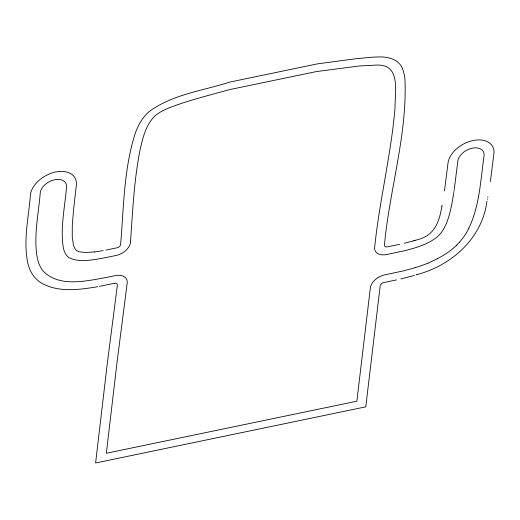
<?xml version="1.0" encoding="UTF-8"?>
<svg xmlns="http://www.w3.org/2000/svg" width="520" height="520" viewBox="0 0 520 520"><rect width="100%" height="100%" fill="white"/><g stroke="black" fill="none" stroke-linecap="round" stroke-linejoin="round"><path stroke-width="0.78" d="M130.507 241.8L130.559 241.007C132.698 210.717 134.082 180.206 139.965 150.345C142.538 138.879 145.294 126.614 153.335 117.598C157.651 112.944 163.514 110.169 169.28 107.763C188.89 100.237 209.365 95.251 229.573 89.609L316.297 71.591L359.119 65.995L377.39 65.013A58.201 38.103 -28.8 0 1 378.463 65.065L379.314 65.124A44.518 29.146 -28.8 0 1 380.718 65.254C400.784 66.93 394.726 94.542 395.031 107.77C391.118 154.921 379.158 201.851 374.556 248.424A14.151 9.263 -28.8 0 0 386.497 254.54L399.23 251.882M130.494 242.028L130.429 242.665A14.138 9.256 -28.8 0 1 116.109 255.476L109.369 256.88C95.94 259.447 79.287 263.159 69.173 257.745A19.838 12.987 -28.8 0 1 68.588 257.355L67.951 256.854A21.105 13.812 -28.8 0 1 67.659 256.594C65.468 254.65 63.83 250.718 63.252 247.397C60.203 227.767 64.896 206.98 66.508 187.245A14.144 9.263 -28.8 0 0 55.653 179.543L51.883 180.511A14.144 9.263 -28.8 0 0 40.268 192.692C38.532 214.435 33.28 236.743 37.401 258.55C38.486 263.341 40.443 268.06 43.752 271.745C60.268 287.579 86.307 280.897 106.366 277.478L115.303 275.62A14.157 9.269 -28.8 0 1 127.257 282.159L127.251 282.575A13.143 8.6 -28.8 0 1 127.238 282.789L117.039 362.245L106.353 453.258L356.85 401.206L370.351 287.957A14.151 9.263 -28.8 0 1 384.703 274.885L402.571 271.07L414.915 267.767M490.38 181.61L493.903 153.673A24.759 16.204 -28.8 0 0 473.083 140.524A24.759 16.204 -28.8 0 0 447.987 163.215L444.483 190.911M454.253 189.404L457.828 161.167A14.144 9.263 -28.8 0 1 472.166 148.2A14.144 9.263 -28.8 0 1 484.068 155.714C480.571 180.154 479.648 205.855 468.748 228.494M454.025 190.944L454.135 190.177M453.915 191.678L453.759 192.712M453.654 193.408C451.366 207.461 448.513 224.536 439.654 234.533A21.105 13.812 -28.8 0 1 439.354 234.858L438.536 235.69A19.838 12.987 -28.8 0 1 437.827 236.347C428.844 244.328 413.134 248.931 399.575 251.81M487.91 196.768L487.786 197.418M442.117 205.264L442.026 205.712M441.935 206.161L441.87 206.499M487.474 198.998L487.396 199.394M441.825 206.719L441.734 207.168M441.636 207.617C438.613 225.244 432.79 236.542 415.298 240.272M487.038 201.123L486.922 201.656M486.785 202.286C481.735 238.732 451.197 265.636 416.793 274.651M459.206 242.431L456.788 244.959M437.157 258.889L428.019 263.114M415.103 240.331L414.206 240.617M416.579 274.716L416.156 274.846M414.076 240.656L413.29 240.897M413.225 240.916L412.633 241.092M414.479 275.36L413.751 275.574M412.237 241.208L404.274 243.275M413.231 275.73L400.842 278.941M396.598 279.89L383.786 282.562A3.536 2.314 -28.8 0 0 380.198 285.831L365.768 406.841L95.602 462.982L107.205 364.221L117.364 285.149A3.536 2.314 -28.8 0 0 114.387 283.303M399.724 244.29L387.413 246.857A3.536 2.314 -28.8 0 1 384.436 244.992C389.571 189.449 407.394 134.881 404.937 78.8A106.581 69.771 -28.8 0 0 404.261 74.678A76.343 49.979 -28.8 0 0 402.928 69.966C399.815 59.176 387.387 56.303 377.513 57.018A111.059 72.703 -28.8 0 0 371.709 57.22L355.986 58.734L317.551 63.837L230.145 81.998C202.865 90.779 172.484 94.283 148.954 111.735C142.63 117.299 138.372 124.826 135.486 132.659C123.728 168.617 123.792 207.103 120.62 244.452A3.536 2.314 -28.8 0 1 117.02 247.8L106.022 250.068M114.296 283.322L99.502 286.351M103.233 250.608L94.776 251.927M97.663 286.702C79.514 289.75 59.325 292.591 42.354 283.595C34.996 279.552 30.017 272.096 28.035 264.05C22.854 241.228 28.723 217.561 30.427 194.74A24.759 16.204 -28.8 0 1 50.759 173.414L54.074 172.205L57.356 171.724A24.759 16.204 -28.8 0 1 76.349 185.198L73.489 210.405L72.287 225.674L72.248 237.172L73.424 245.245L75.484 249.717L78.585 251.654L85.234 252.519L94.712 251.933M468.676 228.488A60.853 39.839 -28.8 0 1 459.303 242.469M456.904 245.024A55.705 36.465 -28.8 0 1 437.125 258.817M428.025 263.133A101.166 66.228 -28.8 0 1 414.915 267.748"/></g></svg>
